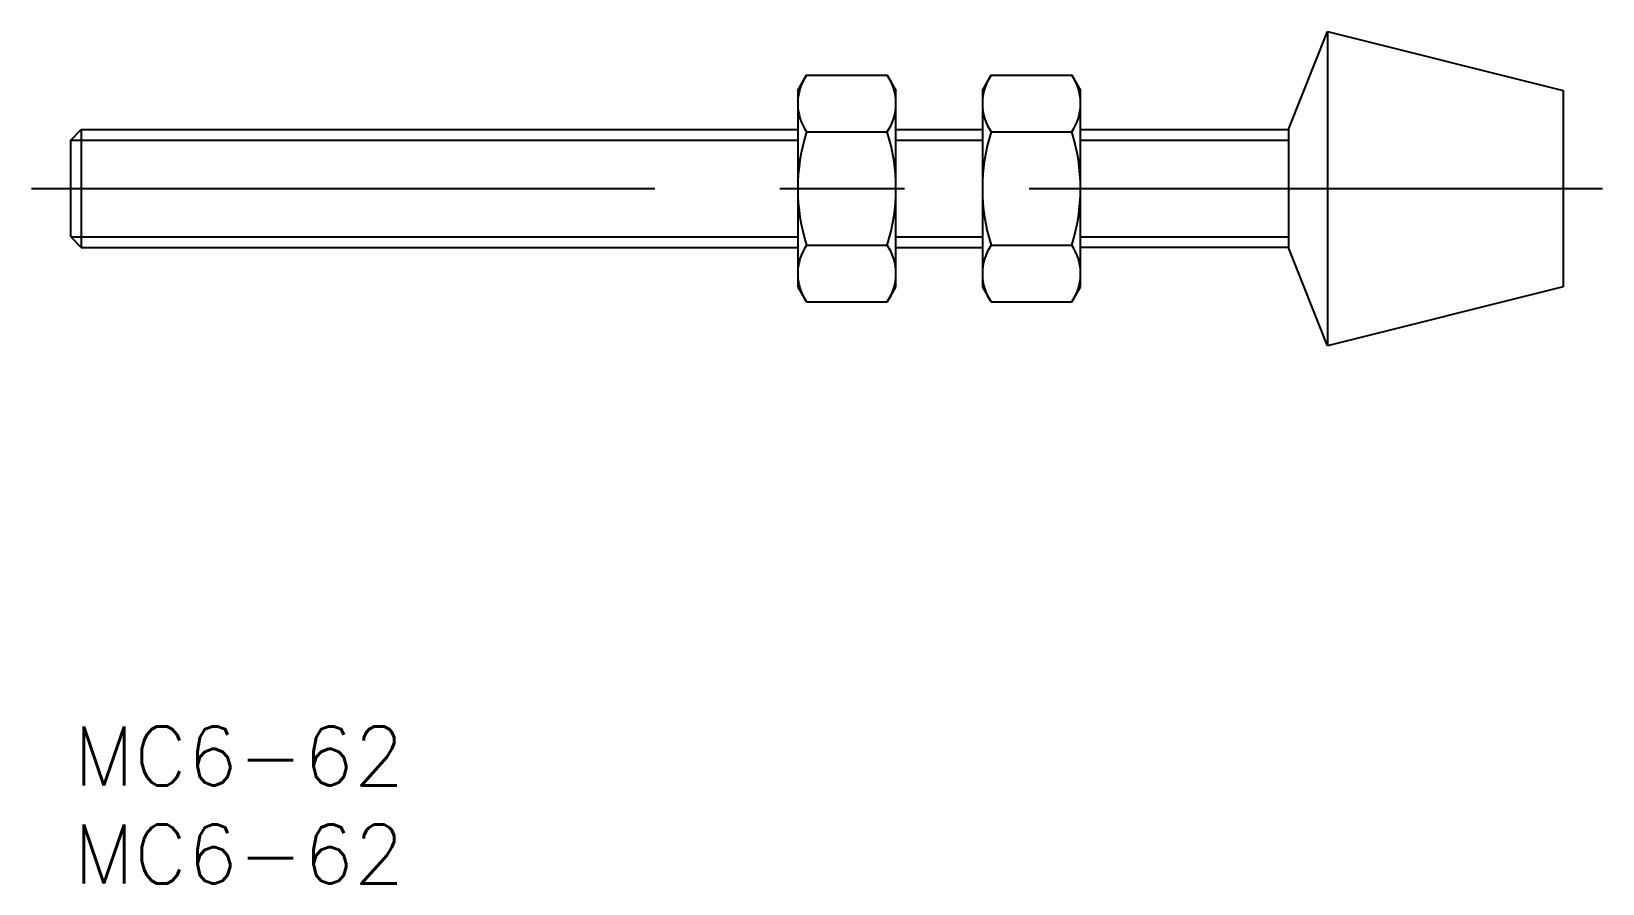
# Model space of a CAD drawing. Extents: x -2 to 78, y -35.4 to 8.
import ezdxf

# ---------------------------------------------------------------- set-up
doc = ezdxf.new("R2010")
doc.units = 0
doc.linetypes.add('CENTER', pattern=[50.8, 31.75, -6.35, 6.35, -6.35])
doc.layers.get('0').update_dxf_attribs({"linetype": 'CONTINUOUS'})
doc.layers.add('CENTER', color=1, linetype='CONTINUOUS')
doc.styles.get("Standard").update_dxf_attribs({"font": 'txt.shx', "height": 3, "bigfont": 'bigfont.shx'})

# ---------------------------------------------------------------- blocks, each defined once
blk = doc.blocks.new('*U2')
at = {"color": 7, "linetype": 'CONTINUOUS'}
blk.add_text('MC6-62', height=3, dxfattribs=at).set_placement((0.148, -30.38))
blk = doc.blocks.new('*U3')
at = {"color": 7, "linetype": 'CONTINUOUS'}
blk.add_text('MC6-62', height=3, dxfattribs=at).set_placement((0.148, -35.38))

msp = doc.modelspace()

# ---------------------------------------------------------------- linework, layer by layer
at = {"color": 7, "linetype": 'CONTINUOUS'}
for p, q in [((62, 3), (64, 8)), ((64, 8), (64, -8)), ((64, 8), (76, 5)), ((37.021, 5), (37.467, 5.774)), ((37.467, 5.774), (41.574, 5.774)), ((41.574, 5.774), (42.021, 5)), ((46.42, 5), (46.866, 5.774)), ((46.866, 5.774), (50.973, 5.774)), ((50.973, 5.774), (51.42, 5)), ((37.021, 5), (37.021, -5)), ((42.021, -5), (42.021, 5)), ((46.42, 5), (46.42, -5)), ((51.42, -5), (51.42, 5)), ((76, 5), (76, -5)), ((0, 2.459), (0.541, 3)), ((0, -2.458), (0, 2.459)), ((0.541, 3), (0.541, -3)), ((0.541, 3), (37.021, 3)), ((37.467, 2.887), (41.574, 2.887)), ((42.021, 3), (46.42, 3)), ((46.866, 2.887), (50.973, 2.887)), ((51.42, 3), (62, 3)), ((62, 3), (62, -3)), ((0, -2.458), (0.541, -3)), ((0.541, -3), (37.021, -3)), ((37.467, -2.887), (41.574, -2.887)), ((42.021, -3), (46.42, -3)), ((46.866, -2.887), (50.973, -2.887)), ((62, -3), (51.42, -3)), ((64, -8), (62, -3)), ((37.021, -5), (37.467, -5.774)), ((41.574, -5.774), (42.021, -5)), ((46.42, -5), (46.866, -5.774)), ((50.973, -5.774), (51.42, -5)), ((76, -5), (64, -8)), ((37.467, -5.774), (41.574, -5.774)), ((46.866, -5.774), (50.973, -5.774))]:
    msp.add_line(p, q, dxfattribs=at)
at = {"color": 3, "linetype": 'CONTINUOUS'}
for p, q in [((0, 2.459), (37.021, 2.459)), ((42.021, 2.459), (46.42, 2.459)), ((51.42, 2.459), (62, 2.459)), ((0, -2.458), (37.021, -2.458)), ((42.021, -2.458), (46.42, -2.458)), ((51.42, -2.458), (62, -2.458))]:
    msp.add_line(p, q, dxfattribs=at)
at = {"color": 7, "linetype": 'CONTINUOUS'}
for centre, radius, start, end in [((39.577, 4.33), 2.556, 145.61575, 214.38425), ((39.465, 4.33), 2.556, 325.61575, 34.38425), ((48.975, 4.33), 2.556, 145.61575, 214.38425), ((48.864, 4.33), 2.556, 325.61575, 34.38425), ((46.574, 0), 9.553, 162.41205, 197.58795), ((32.467, 0), 9.553, 342.41205, 17.58795), ((55.973, 0), 9.553, 162.41205, 197.58795), ((41.866, 0), 9.553, 342.41205, 17.58795), ((39.577, -4.33), 2.556, 145.61575, 214.38425), ((39.465, -4.33), 2.556, 325.61575, 34.38425), ((48.975, -4.33), 2.556, 145.61575, 214.38425), ((48.864, -4.33), 2.556, 325.61575, 34.38425)]:
    msp.add_arc(centre, radius, start, end, dxfattribs=at)
at = {"layer": 'CENTER', "color": 1, "linetype": 'CENTER'}
msp.add_line((-2, 0), (78, 0), dxfattribs=at)

# ---------------------------------------------------------------- block references
at = {"color": 7, "linetype": 'CONTINUOUS'}
for name in ['*U2', '*U3']:
    msp.add_blockref(name, (0, 0), dxfattribs=at)

doc.saveas('drawing.dxf')
